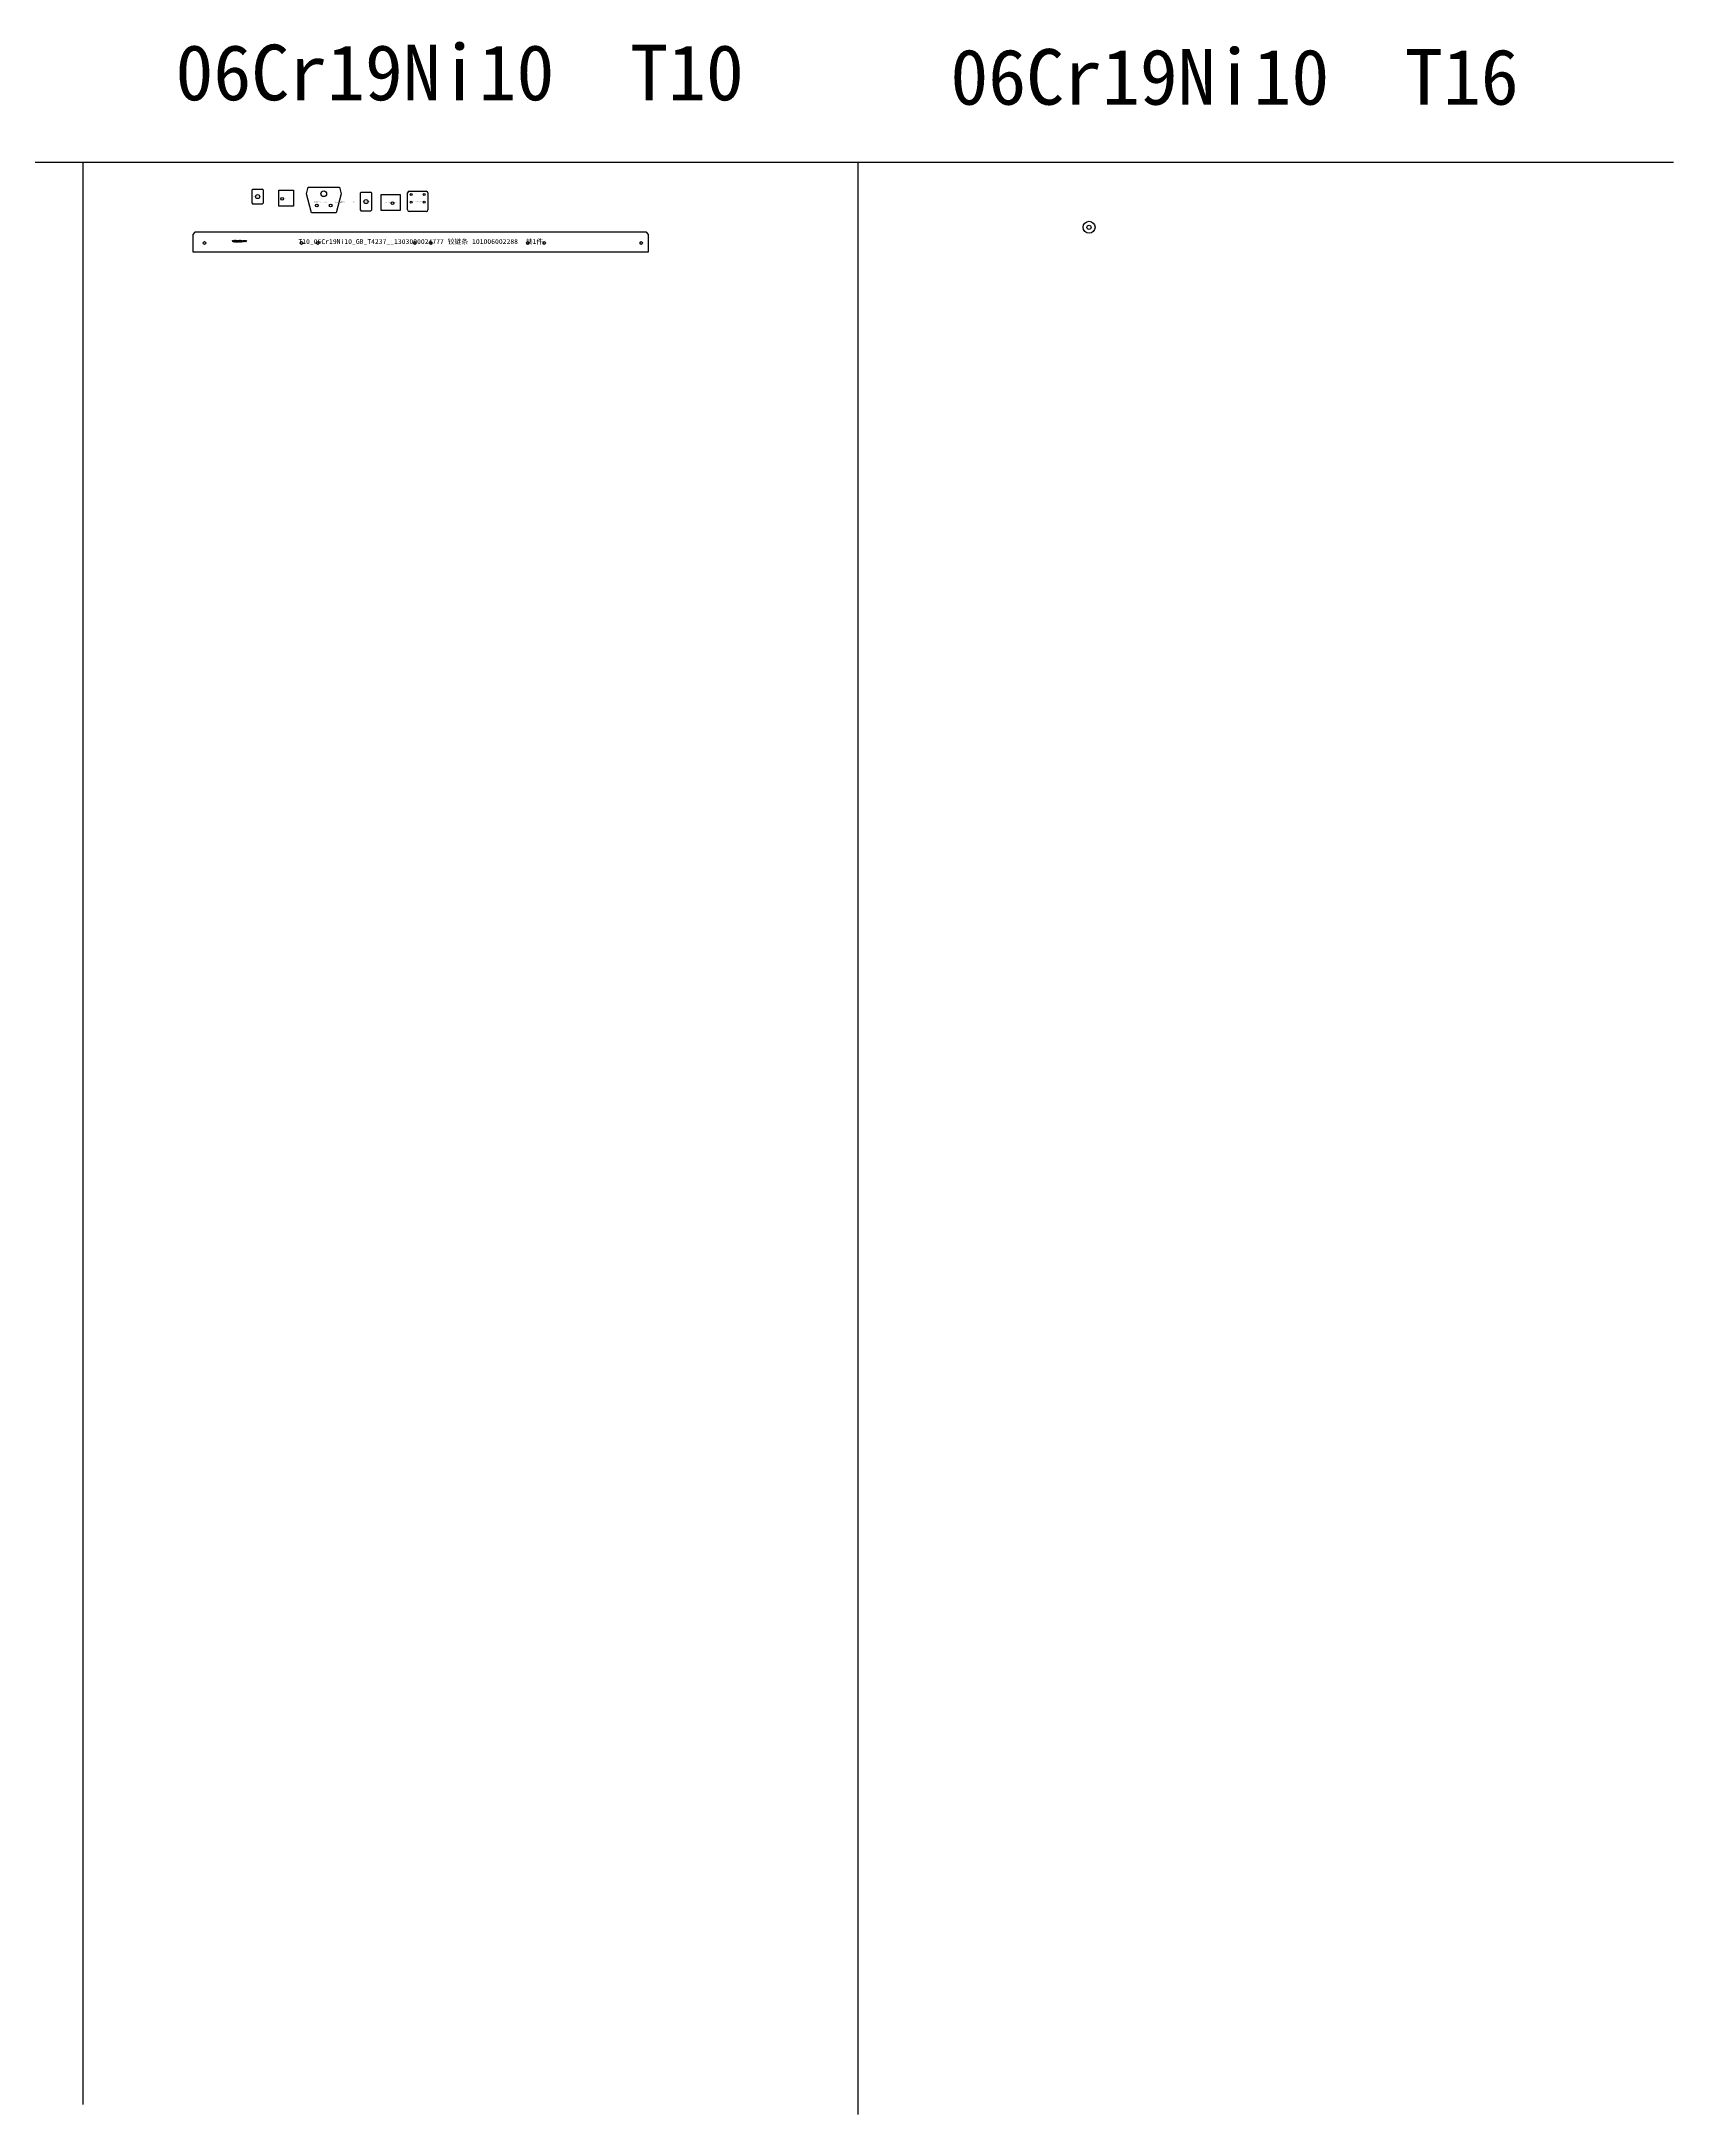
# Model space of a CAD drawing. Header units: millimetres. Extents: x -16 to 447564, y -223076 to 222851.
# Drawn here: x 18613 to 22649, y -2474 to 2656 of the extents above; entities that cross this region are included whole.
import ezdxf

# ---------------------------------------------------------------- set-up
doc = ezdxf.new("R2010")
doc.units = ezdxf.units.MM

# ---------------------------------------------------------------- blocks, each defined once
blk = doc.blocks.new('1303000024715_右块_101006002')
at = {"layer": 'SLD-0', "linetype": 'CONTINUOUS'}
for p, q in [((-11.5, 18.5), (-13.5, 16.5)), ((-13.5, -16.5), (-13.5, 16.5)), ((-11.5, 18.5), (11.5, 18.5)), ((13.5, 16.5), (11.5, 18.5)), ((13.5, 16.5), (13.5, -16.5)), ((-13.5, -16.5), (-11.5, -18.5)), ((11.5, -18.5), (-11.5, -18.5)), ((11.5, -18.5), (13.5, -16.5))]:
    blk.add_line(p, q, dxfattribs=at)
blk.add_circle((0, 0), 5.1, dxfattribs=at)
at = {"layer": 'S1', "color": 3, "insert": (0, 0), "char_height": 0.4, "attachment_point": 5}
blk.add_mtext('T10_06Cr19Ni10_GB_T4237__1303000024715 {\\fSimSun|b0|i0|c134|p2;右块 }101006002307  {\\fSimSun|b0|i0|c134|p2;共}1{\\fSimSun|b0|i0|c134|p2;件}', dxfattribs=at)
blk = doc.blocks.new('1303000024719_右立板_10100600')
at = {"layer": 'SLD-0', "linetype": 'CONTINUOUS'}
for p, q in [((-18.5, 20), (18.5, 20)), ((-18.5, -20), (-18.5, 20)), ((18.5, 20), (18.5, -20)), ((18.5, -20), (-18.5, -20))]:
    blk.add_line(p, q, dxfattribs=at)
blk.add_circle((-10, -2), 3.4, dxfattribs=at)
at = {"layer": 'S1', "color": 3, "insert": (0, 0), "char_height": 0.5, "attachment_point": 5}
blk.add_mtext('T10_06Cr19Ni10_GB_T4237__1303000024719 {\\fSimSun|b0|i0|c134|p2;右立板 }101006003355  {\\fSimSun|b0|i0|c134|p2;共}1{\\fSimSun|b0|i0|c134|p2;件}', dxfattribs=at)
blk = doc.blocks.new('1303000024722_支撑板_10100600')
at = {"layer": 'SLD-0', "linetype": 'CONTINUOUS'}
for p, q in [((-43, -16), (-38.7, 0)), ((-38.7, 0), (38.7, 0)), ((38.7, 0), (43, -16)), ((-30.4, -63), (-43, -16)), ((43, -16), (30.4, -63)), ((30.4, -63), (-30.4, -63))]:
    blk.add_line(p, q, dxfattribs=at)
for centre, radius in [((-17, -45), 3.4), ((0, -16), 7), ((17, -45), 3.4)]:
    blk.add_circle(centre, radius, dxfattribs=at)
at = {"layer": 'S1', "color": 3, "insert": (25, -36.5), "char_height": 2.1, "width": 92.935, "attachment_point": 5}
blk.add_mtext('T10_06Cr19Ni10_GB_T4237__1303000024722 {\\fSimSun|b0|i0|c134|p2;支撑板 }101006003351 {\\fSimSun|b0|i0|c134|p2;共}2{\\fSimSun|b0|i0|c134|p2;件}', dxfattribs=at)
blk = doc.blocks.new('1303000024777_铰链条_10100600')
at = {"layer": '1', "color": 6, "linetype": 'CONTINUOUS', "flags": 128}
for points in [[(-465.4, 3.7), (-464.7, 3.7), (-464.7, 3.7), (-464.7, 0.2), (-464.7, 0.2), (-465.1, 0.2), (-465.1, 0.2), (-465.1, 3.3), (-465.1, 3.3), (-465.6, 3.3), (-465.6, 3.3), (-465.4, 3.7)], [(-463, 2.9), (-463.3, 2.9), (-463.3, 2.9), (-463.3, 3), (-463.2, 3.1), (-463.2, 3.2), (-463.2, 3.3), (-463.1, 3.3), (-463.1, 3.4), (-463, 3.5), (-462.9, 3.6), (-462.9, 3.6), (-462.8, 3.7), (-462.7, 3.7), (-462.6, 3.7), (-462.5, 3.8), (-462.4, 3.8), (-462.4, 3.8), (-462.3, 3.8), (-462.3, 3.8), (-462.1, 3.8), (-462, 3.8), (-461.9, 3.7), (-461.7, 3.7), (-461.6, 3.6), (-461.5, 3.5), (-461.4, 3.4), (-461.4, 3.3), (-461.3, 3.2), (-461.3, 3.1), (-461.3, 3), (-461.2, 2.9), (-461.2, 2.9), (-461.2, 2.8), (-461.3, 2.7), (-461.3, 2.6), (-461.3, 2.5), (-461.4, 2.4), (-461.5, 2.3), (-461.6, 2.2), (-461.7, 2.2), (-461.7, 2.2), (-461.5, 2.1), (-461.4, 2), (-461.4, 1.9), (-461.3, 1.9), (-461.3, 1.9), (-461.2, 1.8), (-461.2, 1.7), (-461.1, 1.6), (-461.1, 1.6), (-461.1, 1.5), (-461.1, 1.4), (-461.1, 1.3), (-461.1, 1.2), (-461.1, 1.2), (-461.1, 1.1), (-461.1, 0.9), (-461.2, 0.8), (-461.2, 0.7), (-461.3, 0.5), (-461.4, 0.4), (-461.5, 0.3), (-461.7, 0.3), (-461.8, 0.2), (-461.9, 0.1), (-462.1, 0.1), (-462.3, 0.1), (-462.3, 0.1), (-462.4, 0.1), (-462.5, 0.1), (-462.6, 0.1), (-462.7, 0.2), (-462.8, 0.2), (-462.9, 0.3), (-463, 0.3), (-463, 0.4), (-463.1, 0.4), (-463.2, 0.5), (-463.2, 0.6), (-463.3, 0.7), (-463.3, 0.8), (-463.4, 0.9), (-463.4, 1), (-463.4, 1.1), (-463.4, 1.1), (-463.1, 1.1), (-463.1, 1.1), (-463.1, 1.1), (-463.1, 1), (-463, 0.9), (-463, 0.8), (-463, 0.8), (-462.9, 0.7), (-462.9, 0.7), (-462.9, 0.7), (-462.9, 0.7), (-462.8, 0.6), (-462.7, 0.6), (-462.7, 0.5), (-462.6, 0.5), (-462.5, 0.5), (-462.4, 0.5), (-462.4, 0.5), (-462.3, 0.5), (-462.3, 0.5), (-462.2, 0.5), (-462.1, 0.5), (-462, 0.5), (-461.9, 0.5), (-461.8, 0.5), (-461.8, 0.6), (-461.7, 0.6), (-461.6, 0.7), (-461.6, 0.7), (-461.5, 0.8), (-461.5, 0.9), (-461.4, 0.9), (-461.4, 1), (-461.4, 1.1), (-461.4, 1.1), (-461.4, 1.2), (-461.4, 1.2), (-461.4, 1.3), (-461.4, 1.4), (-461.4, 1.5), (-461.5, 1.6), (-461.6, 1.7), (-461.6, 1.7), (-461.7, 1.8), (-461.8, 1.8), (-461.9, 1.9), (-461.9, 1.9), (-462, 1.9), (-462.1, 1.9), (-462.2, 1.9), (-462.3, 1.9), (-462.4, 1.9), (-462.5, 1.9), (-462.5, 1.9), (-462.5, 2.3), (-462.5, 2.3), (-462.3, 2.3), (-462.2, 2.3), (-462.1, 2.3), (-462, 2.4), (-461.9, 2.4), (-461.8, 2.5), (-461.7, 2.5), (-461.7, 2.6), (-461.6, 2.7), (-461.6, 2.7), (-461.6, 2.8), (-461.6, 2.9), (-461.6, 2.9), (-461.6, 2.9), (-461.6, 3), (-461.6, 3), (-461.6, 3.1), (-461.6, 3.1), (-461.7, 3.2), (-461.7, 3.2), (-461.8, 3.3), (-461.8, 3.3), (-461.9, 3.3), (-461.9, 3.4), (-462, 3.4), (-462, 3.4), (-462.1, 3.4), (-462.2, 3.4), (-462.3, 3.4), (-462.3, 3.4), (-462.4, 3.4), (-462.5, 3.4), (-462.6, 3.4), (-462.7, 3.3), (-462.7, 3.3), (-462.8, 3.2), (-462.8, 3.2), (-462.9, 3.1), (-462.9, 3.1), (-462.9, 3), (-463, 3), (-463, 2.9)], [(-460.7, 1.9), (-460.7, 2.1), (-460.7, 2.3), (-460.7, 2.4), (-460.7, 2.6), (-460.7, 2.7), (-460.7, 2.8), (-460.6, 2.9), (-460.6, 3), (-460.6, 3.1), (-460.5, 3.2), (-460.5, 3.3), (-460.4, 3.3), (-460.4, 3.4), (-460.3, 3.5), (-460.2, 3.5), (-460.2, 3.6), (-460.1, 3.6), (-460, 3.7), (-460, 3.7), (-459.9, 3.7), (-459.8, 3.8), (-459.7, 3.8), (-459.7, 3.8), (-459.6, 3.8), (-459.6, 3.8), (-459.5, 3.8), (-459.4, 3.8), (-459.3, 3.8), (-459.3, 3.7), (-459.2, 3.7), (-459.1, 3.7), (-459, 3.6), (-459, 3.6), (-458.9, 3.5), (-458.8, 3.5), (-458.8, 3.4), (-458.7, 3.3), (-458.7, 3.3), (-458.6, 3.2), (-458.6, 3.1), (-458.5, 3), (-458.5, 2.9), (-458.5, 2.8), (-458.4, 2.7), (-458.4, 2.5), (-458.4, 2.4), (-458.4, 2.3), (-458.4, 2.1), (-458.4, 1.9), (-458.4, 1.9), (-458.4, 1.8), (-458.4, 1.6), (-458.4, 1.5), (-458.4, 1.4), (-458.4, 1.2), (-458.5, 1.1), (-458.5, 1), (-458.5, 0.9), (-458.6, 0.8), (-458.6, 0.7), (-458.7, 0.6), (-458.7, 0.5), (-458.8, 0.5), (-458.8, 0.4), (-458.9, 0.4), (-459, 0.3), (-459, 0.3), (-459.1, 0.2), (-459.2, 0.2), (-459.3, 0.2), (-459.3, 0.1), (-459.4, 0.1), (-459.5, 0.1), (-459.6, 0.1), (-459.6, 0.1), (-459.7, 0.1), (-459.7, 0.1), (-459.8, 0.1), (-459.9, 0.2), (-460, 0.2), (-460, 0.2), (-460.1, 0.3), (-460.2, 0.3), (-460.2, 0.3), (-460.3, 0.4), (-460.4, 0.5), (-460.4, 0.5), (-460.5, 0.6), (-460.5, 0.7), (-460.6, 0.8), (-460.6, 0.9), (-460.6, 1), (-460.7, 1.1), (-460.7, 1.2), (-460.7, 1.3), (-460.7, 1.5), (-460.7, 1.6), (-460.7, 1.8), (-460.7, 1.9)], [(-460.4, 1.9), (-460.4, 1.8), (-460.4, 1.7), (-460.4, 1.5), (-460.4, 1.4), (-460.4, 1.3), (-460.4, 1.2), (-460.4, 1.1), (-460.3, 1.1), (-460.3, 1), (-460.3, 0.9), (-460.2, 0.9), (-460.2, 0.8), (-460.2, 0.8), (-460.1, 0.7), (-460.1, 0.7), (-460, 0.6), (-459.9, 0.5), (-459.8, 0.5), (-459.7, 0.5), (-459.6, 0.5), (-459.6, 0.5), (-459.5, 0.5), (-459.3, 0.5), (-459.2, 0.5), (-459.1, 0.6), (-459.1, 0.7), (-459, 0.7), (-459, 0.7), (-458.9, 0.8), (-458.9, 0.9), (-458.9, 0.9), (-458.8, 1), (-458.8, 1.1), (-458.8, 1.1), (-458.8, 1.2), (-458.8, 1.3), (-458.7, 1.4), (-458.7, 1.5), (-458.7, 1.6), (-458.7, 1.7), (-458.7, 1.8), (-458.7, 1.9), (-458.7, 1.9), (-458.7, 2.1), (-458.7, 2.2), (-458.7, 2.3), (-458.7, 2.4), (-458.7, 2.5), (-458.8, 2.6), (-458.8, 2.7), (-458.8, 2.8), (-458.8, 2.9), (-458.9, 2.9), (-458.9, 3), (-458.9, 3.1), (-459, 3.1), (-459, 3.2), (-459.1, 3.2), (-459.1, 3.3), (-459.2, 3.3), (-459.3, 3.4), (-459.5, 3.4), (-459.6, 3.4), (-459.6, 3.4), (-459.7, 3.4), (-459.8, 3.4), (-459.9, 3.3), (-460, 3.3), (-460.1, 3.2), (-460.1, 3.2), (-460.2, 3.1), (-460.2, 3.1), (-460.2, 3), (-460.3, 3), (-460.3, 2.9), (-460.3, 2.8), (-460.4, 2.7), (-460.4, 2.7), (-460.4, 2.6), (-460.4, 2.5), (-460.4, 2.3), (-460.4, 2.2), (-460.4, 2.1), (-460.4, 1.9)], [(-457.6, 2.9), (-457.9, 2.9), (-457.9, 2.9), (-457.9, 3), (-457.9, 3.1), (-457.8, 3.2), (-457.8, 3.3), (-457.7, 3.3), (-457.7, 3.4), (-457.6, 3.5), (-457.5, 3.6), (-457.5, 3.6), (-457.4, 3.7), (-457.3, 3.7), (-457.2, 3.7), (-457.2, 3.8), (-457.1, 3.8), (-457, 3.8), (-456.9, 3.8), (-456.9, 3.8), (-456.7, 3.8), (-456.6, 3.8), (-456.5, 3.7), (-456.4, 3.7), (-456.2, 3.6), (-456.1, 3.5), (-456.1, 3.4), (-456, 3.3), (-455.9, 3.2), (-455.9, 3.1), (-455.9, 3), (-455.9, 2.9), (-455.9, 2.9), (-455.9, 2.8), (-455.9, 2.7), (-455.9, 2.6), (-456, 2.5), (-456, 2.4), (-456.1, 2.3), (-456.2, 2.2), (-456.3, 2.2), (-456.3, 2.2), (-456.2, 2.1), (-456.1, 2), (-456, 1.9), (-455.9, 1.9), (-455.9, 1.9), (-455.8, 1.8), (-455.8, 1.7), (-455.8, 1.6), (-455.7, 1.6), (-455.7, 1.5), (-455.7, 1.4), (-455.7, 1.3), (-455.7, 1.2), (-455.7, 1.2), (-455.7, 1.1), (-455.7, 0.9), (-455.8, 0.8), (-455.8, 0.7), (-455.9, 0.5), (-456, 0.4), (-456.1, 0.3), (-456.3, 0.3), (-456.4, 0.2), (-456.6, 0.1), (-456.7, 0.1), (-456.9, 0.1), (-456.9, 0.1), (-457, 0.1), (-457.1, 0.1), (-457.2, 0.1), (-457.3, 0.2), (-457.4, 0.2), (-457.5, 0.3), (-457.6, 0.3), (-457.7, 0.4), (-457.7, 0.4), (-457.8, 0.5), (-457.9, 0.6), (-457.9, 0.7), (-458, 0.8), (-458, 0.9), (-458, 1), (-458.1, 1.1), (-458.1, 1.1), (-457.7, 1.1), (-457.7, 1.1), (-457.7, 1.1), (-457.7, 1), (-457.7, 0.9), (-457.6, 0.8), (-457.6, 0.8), (-457.6, 0.7), (-457.5, 0.7), (-457.5, 0.7), (-457.5, 0.7), (-457.4, 0.6), (-457.3, 0.6), (-457.3, 0.5), (-457.2, 0.5), (-457.1, 0.5), (-457.1, 0.5), (-457, 0.5), (-456.9, 0.5), (-456.9, 0.5), (-456.8, 0.5), (-456.7, 0.5), (-456.6, 0.5), (-456.5, 0.5), (-456.4, 0.5), (-456.4, 0.6), (-456.3, 0.6), (-456.2, 0.7), (-456.2, 0.7), (-456.1, 0.8), (-456.1, 0.9), (-456.1, 0.9), (-456, 1), (-456, 1.1), (-456, 1.1), (-456, 1.2), (-456, 1.2), (-456, 1.3), (-456, 1.4), (-456.1, 1.5), (-456.1, 1.6), (-456.2, 1.7), (-456.3, 1.7), (-456.3, 1.8), (-456.4, 1.8), (-456.5, 1.9), (-456.6, 1.9), (-456.6, 1.9), (-456.7, 1.9), (-456.8, 1.9), (-456.9, 1.9), (-457, 1.9), (-457.1, 1.9), (-457.1, 1.9), (-457.1, 2.3), (-457.1, 2.3), (-456.9, 2.3), (-456.8, 2.3), (-456.7, 2.3), (-456.6, 2.4), (-456.5, 2.4), (-456.4, 2.5), (-456.3, 2.5), (-456.3, 2.6), (-456.2, 2.7), (-456.2, 2.7), (-456.2, 2.8), (-456.2, 2.9), (-456.2, 2.9), (-456.2, 2.9), (-456.2, 3), (-456.2, 3), (-456.2, 3.1), (-456.2, 3.1), (-456.3, 3.2), (-456.3, 3.2), (-456.4, 3.3), (-456.4, 3.3), (-456.5, 3.3), (-456.5, 3.4), (-456.6, 3.4), (-456.7, 3.4), (-456.7, 3.4), (-456.8, 3.4), (-456.9, 3.4), (-456.9, 3.4), (-457, 3.4), (-457.1, 3.4), (-457.2, 3.4), (-457.3, 3.3), (-457.3, 3.3), (-457.4, 3.2), (-457.4, 3.2), (-457.5, 3.1), (-457.5, 3.1), (-457.5, 3), (-457.6, 3), (-457.6, 2.9)], [(-455.4, 1.9), (-455.4, 2.1), (-455.4, 2.3), (-455.3, 2.4), (-455.3, 2.6), (-455.3, 2.7), (-455.3, 2.8), (-455.3, 2.9), (-455.2, 3), (-455.2, 3.1), (-455.1, 3.2), (-455.1, 3.3), (-455, 3.3), (-455, 3.4), (-454.9, 3.5), (-454.9, 3.5), (-454.8, 3.6), (-454.7, 3.6), (-454.7, 3.7), (-454.6, 3.7), (-454.5, 3.7), (-454.4, 3.8), (-454.4, 3.8), (-454.3, 3.8), (-454.2, 3.8), (-454.2, 3.8), (-454.1, 3.8), (-454, 3.8), (-453.9, 3.8), (-453.9, 3.7), (-453.8, 3.7), (-453.7, 3.7), (-453.7, 3.6), (-453.6, 3.6), (-453.5, 3.5), (-453.5, 3.5), (-453.4, 3.4), (-453.3, 3.3), (-453.3, 3.3), (-453.2, 3.2), (-453.2, 3.1), (-453.1, 3), (-453.1, 2.9), (-453.1, 2.8), (-453, 2.7), (-453, 2.5), (-453, 2.4), (-453, 2.3), (-453, 2.1), (-453, 1.9), (-453, 1.9), (-453, 1.8), (-453, 1.6), (-453, 1.5), (-453, 1.4), (-453, 1.2), (-453.1, 1.1), (-453.1, 1), (-453.1, 0.9), (-453.2, 0.8), (-453.2, 0.7), (-453.3, 0.6), (-453.3, 0.5), (-453.4, 0.5), (-453.4, 0.4), (-453.5, 0.4), (-453.6, 0.3), (-453.6, 0.3), (-453.7, 0.2), (-453.8, 0.2), (-453.9, 0.2), (-453.9, 0.1), (-454, 0.1), (-454.1, 0.1), (-454.2, 0.1), (-454.2, 0.1), (-454.3, 0.1), (-454.4, 0.1), (-454.4, 0.1), (-454.5, 0.2), (-454.6, 0.2), (-454.7, 0.2), (-454.7, 0.3), (-454.8, 0.3), (-454.9, 0.3), (-454.9, 0.4), (-455, 0.5), (-455, 0.5), (-455.1, 0.6), (-455.1, 0.7), (-455.2, 0.8), (-455.2, 0.9), (-455.2, 1), (-455.3, 1.1), (-455.3, 1.2), (-455.3, 1.3), (-455.3, 1.5), (-455.4, 1.6), (-455.4, 1.8), (-455.4, 1.9)], [(-455.1, 1.9), (-455, 1.8), (-455, 1.7), (-455, 1.5), (-455, 1.4), (-455, 1.3), (-455, 1.2), (-455, 1.1), (-454.9, 1.1), (-454.9, 1), (-454.9, 0.9), (-454.8, 0.9), (-454.8, 0.8), (-454.8, 0.8), (-454.7, 0.7), (-454.7, 0.7), (-454.6, 0.6), (-454.5, 0.5), (-454.4, 0.5), (-454.3, 0.5), (-454.2, 0.5), (-454.2, 0.5), (-454.1, 0.5), (-454, 0.5), (-453.8, 0.5), (-453.7, 0.6), (-453.7, 0.7), (-453.6, 0.7), (-453.6, 0.7), (-453.6, 0.8), (-453.5, 0.9), (-453.5, 0.9), (-453.5, 1), (-453.4, 1.1), (-453.4, 1.1), (-453.4, 1.2), (-453.4, 1.3), (-453.4, 1.4), (-453.3, 1.5), (-453.3, 1.6), (-453.3, 1.7), (-453.3, 1.8), (-453.3, 1.9), (-453.3, 1.9), (-453.3, 2.1), (-453.3, 2.2), (-453.3, 2.3), (-453.3, 2.4), (-453.3, 2.5), (-453.4, 2.6), (-453.4, 2.7), (-453.4, 2.8), (-453.4, 2.9), (-453.5, 2.9), (-453.5, 3), (-453.6, 3.1), (-453.6, 3.1), (-453.6, 3.2), (-453.7, 3.2), (-453.7, 3.3), (-453.8, 3.3), (-454, 3.4), (-454.1, 3.4), (-454.2, 3.4), (-454.2, 3.4), (-454.3, 3.4), (-454.4, 3.4), (-454.5, 3.3), (-454.6, 3.3), (-454.7, 3.2), (-454.7, 3.2), (-454.8, 3.1), (-454.8, 3.1), (-454.8, 3), (-454.9, 3), (-454.9, 2.9), (-454.9, 2.8), (-455, 2.7), (-455, 2.7), (-455, 2.6), (-455, 2.5), (-455, 2.3), (-455, 2.2), (-455, 2.1), (-455.1, 1.9)], [(-452.7, 1.9), (-452.7, 2.1), (-452.7, 2.3), (-452.7, 2.4), (-452.6, 2.6), (-452.6, 2.7), (-452.6, 2.8), (-452.6, 2.9), (-452.5, 3), (-452.5, 3.1), (-452.4, 3.2), (-452.4, 3.3), (-452.3, 3.3), (-452.3, 3.4), (-452.2, 3.5), (-452.2, 3.5), (-452.1, 3.6), (-452, 3.6), (-452, 3.7), (-451.9, 3.7), (-451.8, 3.7), (-451.7, 3.8), (-451.7, 3.8), (-451.6, 3.8), (-451.5, 3.8), (-451.5, 3.8), (-451.4, 3.8), (-451.3, 3.8), (-451.3, 3.8), (-451.2, 3.7), (-451.1, 3.7), (-451, 3.7), (-451, 3.6), (-450.9, 3.6), (-450.8, 3.5), (-450.8, 3.5), (-450.7, 3.4), (-450.6, 3.3), (-450.6, 3.3), (-450.5, 3.2), (-450.5, 3.1), (-450.5, 3), (-450.4, 2.9), (-450.4, 2.8), (-450.4, 2.7), (-450.3, 2.5), (-450.3, 2.4), (-450.3, 2.3), (-450.3, 2.1), (-450.3, 1.9), (-450.3, 1.9), (-450.3, 1.8), (-450.3, 1.6), (-450.3, 1.5), (-450.3, 1.4), (-450.4, 1.2), (-450.4, 1.1), (-450.4, 1), (-450.5, 0.9), (-450.5, 0.8), (-450.5, 0.7), (-450.6, 0.6), (-450.6, 0.5), (-450.7, 0.5), (-450.8, 0.4), (-450.8, 0.4), (-450.9, 0.3), (-451, 0.3), (-451, 0.2), (-451.1, 0.2), (-451.2, 0.2), (-451.3, 0.1), (-451.3, 0.1), (-451.4, 0.1), (-451.5, 0.1), (-451.5, 0.1), (-451.6, 0.1), (-451.7, 0.1), (-451.7, 0.1), (-451.8, 0.2), (-451.9, 0.2), (-452, 0.2), (-452, 0.3), (-452.1, 0.3), (-452.2, 0.3), (-452.2, 0.4), (-452.3, 0.5), (-452.3, 0.5), (-452.4, 0.6), (-452.4, 0.7), (-452.5, 0.8), (-452.5, 0.9), (-452.6, 1), (-452.6, 1.1), (-452.6, 1.2), (-452.6, 1.3), (-452.7, 1.5), (-452.7, 1.6), (-452.7, 1.8), (-452.7, 1.9)], [(-452.4, 1.9), (-452.4, 1.8), (-452.4, 1.7), (-452.3, 1.5), (-452.3, 1.4), (-452.3, 1.3), (-452.3, 1.2), (-452.3, 1.1), (-452.3, 1.1), (-452.2, 1), (-452.2, 0.9), (-452.2, 0.9), (-452.1, 0.8), (-452.1, 0.8), (-452, 0.7), (-452, 0.7), (-451.9, 0.6), (-451.8, 0.5), (-451.7, 0.5), (-451.6, 0.5), (-451.5, 0.5), (-451.5, 0.5), (-451.4, 0.5), (-451.3, 0.5), (-451.2, 0.5), (-451.1, 0.6), (-451, 0.7), (-451, 0.7), (-450.9, 0.7), (-450.9, 0.8), (-450.8, 0.9), (-450.8, 0.9), (-450.8, 1), (-450.7, 1.1), (-450.7, 1.1), (-450.7, 1.2), (-450.7, 1.3), (-450.7, 1.4), (-450.6, 1.5), (-450.6, 1.6), (-450.6, 1.7), (-450.6, 1.8), (-450.6, 1.9), (-450.6, 1.9), (-450.6, 2.1), (-450.6, 2.2), (-450.6, 2.3), (-450.6, 2.4), (-450.7, 2.5), (-450.7, 2.6), (-450.7, 2.7), (-450.7, 2.8), (-450.8, 2.9), (-450.8, 2.9), (-450.8, 3), (-450.9, 3.1), (-450.9, 3.1), (-451, 3.2), (-451, 3.2), (-451.1, 3.3), (-451.2, 3.3), (-451.3, 3.4), (-451.4, 3.4), (-451.5, 3.4), (-451.5, 3.4), (-451.6, 3.4), (-451.7, 3.4), (-451.8, 3.3), (-451.9, 3.3), (-452, 3.2), (-452, 3.2), (-452.1, 3.1), (-452.1, 3.1), (-452.2, 3), (-452.2, 3), (-452.2, 2.9), (-452.3, 2.8), (-452.3, 2.7), (-452.3, 2.7), (-452.3, 2.6), (-452.3, 2.5), (-452.3, 2.3), (-452.4, 2.2), (-452.4, 2.1), (-452.4, 1.9)], [(-450, 1.9), (-450, 2.1), (-450, 2.3), (-450, 2.4), (-449.9, 2.6), (-449.9, 2.7), (-449.9, 2.8), (-449.9, 2.9), (-449.8, 3), (-449.8, 3.1), (-449.8, 3.2), (-449.7, 3.3), (-449.7, 3.3), (-449.6, 3.4), (-449.5, 3.5), (-449.5, 3.5), (-449.4, 3.6), (-449.3, 3.6), (-449.3, 3.7), (-449.2, 3.7), (-449.1, 3.7), (-449.1, 3.8), (-449, 3.8), (-448.9, 3.8), (-448.8, 3.8), (-448.8, 3.8), (-448.7, 3.8), (-448.6, 3.8), (-448.6, 3.8), (-448.5, 3.7), (-448.4, 3.7), (-448.3, 3.7), (-448.3, 3.6), (-448.2, 3.6), (-448.1, 3.5), (-448.1, 3.5), (-448, 3.4), (-447.9, 3.3), (-447.9, 3.3), (-447.8, 3.2), (-447.8, 3.1), (-447.8, 3), (-447.7, 2.9), (-447.7, 2.8), (-447.7, 2.7), (-447.6, 2.5), (-447.6, 2.4), (-447.6, 2.3), (-447.6, 2.1), (-447.6, 1.9), (-447.6, 1.9), (-447.6, 1.8), (-447.6, 1.6), (-447.6, 1.5), (-447.6, 1.4), (-447.7, 1.2), (-447.7, 1.1), (-447.7, 1), (-447.8, 0.9), (-447.8, 0.8), (-447.8, 0.7), (-447.9, 0.6), (-447.9, 0.5), (-448, 0.5), (-448.1, 0.4), (-448.1, 0.4), (-448.2, 0.3), (-448.3, 0.3), (-448.3, 0.2), (-448.4, 0.2), (-448.5, 0.2), (-448.6, 0.1), (-448.6, 0.1), (-448.7, 0.1), (-448.8, 0.1), (-448.8, 0.1), (-448.9, 0.1), (-449, 0.1), (-449.1, 0.1), (-449.1, 0.2), (-449.2, 0.2), (-449.3, 0.2), (-449.3, 0.3), (-449.4, 0.3), (-449.5, 0.3), (-449.5, 0.4), (-449.6, 0.5), (-449.7, 0.5), (-449.7, 0.6), (-449.7, 0.7), (-449.8, 0.8), (-449.8, 0.9), (-449.9, 1), (-449.9, 1.1), (-449.9, 1.2), (-449.9, 1.3), (-450, 1.5), (-450, 1.6), (-450, 1.8), (-450, 1.9)], [(-449.7, 1.9), (-449.7, 1.8), (-449.7, 1.7), (-449.7, 1.5), (-449.6, 1.4), (-449.6, 1.3), (-449.6, 1.2), (-449.6, 1.1), (-449.6, 1.1), (-449.5, 1), (-449.5, 0.9), (-449.5, 0.9), (-449.4, 0.8), (-449.4, 0.8), (-449.3, 0.7), (-449.3, 0.7), (-449.2, 0.6), (-449.1, 0.5), (-449, 0.5), (-448.9, 0.5), (-448.8, 0.5), (-448.8, 0.5), (-448.7, 0.5), (-448.6, 0.5), (-448.5, 0.5), (-448.4, 0.6), (-448.3, 0.7), (-448.3, 0.7), (-448.2, 0.7), (-448.2, 0.8), (-448.1, 0.9), (-448.1, 0.9), (-448.1, 1), (-448, 1.1), (-448, 1.1), (-448, 1.2), (-448, 1.3), (-448, 1.4), (-447.9, 1.5), (-447.9, 1.6), (-447.9, 1.7), (-447.9, 1.8), (-447.9, 1.9), (-447.9, 1.9), (-447.9, 2.1), (-447.9, 2.2), (-447.9, 2.3), (-447.9, 2.4), (-448, 2.5), (-448, 2.6), (-448, 2.7), (-448, 2.8), (-448.1, 2.9), (-448.1, 2.9), (-448.1, 3), (-448.2, 3.1), (-448.2, 3.1), (-448.3, 3.2), (-448.3, 3.2), (-448.4, 3.3), (-448.5, 3.3), (-448.6, 3.4), (-448.7, 3.4), (-448.8, 3.4), (-448.8, 3.4), (-448.9, 3.4), (-449, 3.4), (-449.1, 3.3), (-449.2, 3.3), (-449.3, 3.2), (-449.3, 3.2), (-449.4, 3.1), (-449.4, 3.1), (-449.5, 3), (-449.5, 3), (-449.5, 2.9), (-449.6, 2.8), (-449.6, 2.7), (-449.6, 2.7), (-449.6, 2.6), (-449.6, 2.5), (-449.7, 2.3), (-449.7, 2.2), (-449.7, 2.1), (-449.7, 1.9)], [(-447.3, 1.9), (-447.3, 2.1), (-447.3, 2.3), (-447.3, 2.4), (-447.3, 2.6), (-447.2, 2.7), (-447.2, 2.8), (-447.2, 2.9), (-447.1, 3), (-447.1, 3.1), (-447.1, 3.2), (-447, 3.3), (-447, 3.3), (-446.9, 3.4), (-446.8, 3.5), (-446.8, 3.5), (-446.7, 3.6), (-446.7, 3.6), (-446.6, 3.7), (-446.5, 3.7), (-446.4, 3.7), (-446.4, 3.8), (-446.3, 3.8), (-446.2, 3.8), (-446.1, 3.8), (-446.1, 3.8), (-446, 3.8), (-446, 3.8), (-445.9, 3.8), (-445.8, 3.7), (-445.7, 3.7), (-445.6, 3.7), (-445.6, 3.6), (-445.5, 3.6), (-445.4, 3.5), (-445.4, 3.5), (-445.3, 3.4), (-445.3, 3.3), (-445.2, 3.3), (-445.2, 3.2), (-445.1, 3.1), (-445.1, 3), (-445, 2.9), (-445, 2.8), (-445, 2.7), (-444.9, 2.5), (-444.9, 2.4), (-444.9, 2.3), (-444.9, 2.1), (-444.9, 1.9), (-444.9, 1.9), (-444.9, 1.8), (-444.9, 1.6), (-444.9, 1.5), (-444.9, 1.4), (-445, 1.2), (-445, 1.1), (-445, 1), (-445.1, 0.9), (-445.1, 0.8), (-445.2, 0.7), (-445.2, 0.6), (-445.3, 0.5), (-445.3, 0.5), (-445.4, 0.4), (-445.4, 0.4), (-445.5, 0.3), (-445.6, 0.3), (-445.6, 0.2), (-445.7, 0.2), (-445.8, 0.2), (-445.9, 0.1), (-446, 0.1), (-446, 0.1), (-446.1, 0.1), (-446.1, 0.1), (-446.2, 0.1), (-446.3, 0.1), (-446.4, 0.1), (-446.4, 0.2), (-446.5, 0.2), (-446.6, 0.2), (-446.7, 0.3), (-446.7, 0.3), (-446.8, 0.3), (-446.8, 0.4), (-446.9, 0.5), (-447, 0.5), (-447, 0.6), (-447.1, 0.7), (-447.1, 0.8), (-447.1, 0.9), (-447.2, 1), (-447.2, 1.1), (-447.2, 1.2), (-447.3, 1.3), (-447.3, 1.5), (-447.3, 1.6), (-447.3, 1.8), (-447.3, 1.9)], [(-447, 1.9), (-447, 1.8), (-447, 1.7), (-447, 1.5), (-446.9, 1.4), (-446.9, 1.3), (-446.9, 1.2), (-446.9, 1.1), (-446.9, 1.1), (-446.8, 1), (-446.8, 0.9), (-446.8, 0.9), (-446.7, 0.8), (-446.7, 0.8), (-446.6, 0.7), (-446.6, 0.7), (-446.5, 0.6), (-446.4, 0.5), (-446.3, 0.5), (-446.2, 0.5), (-446.1, 0.5), (-446.1, 0.5), (-446, 0.5), (-445.9, 0.5), (-445.8, 0.5), (-445.7, 0.6), (-445.6, 0.7), (-445.6, 0.7), (-445.5, 0.7), (-445.5, 0.8), (-445.4, 0.9), (-445.4, 0.9), (-445.4, 1), (-445.4, 1.1), (-445.4, 1.1), (-445.3, 1.2), (-445.3, 1.3), (-445.3, 1.4), (-445.3, 1.5), (-445.2, 1.6), (-445.2, 1.7), (-445.2, 1.8), (-445.2, 1.9), (-445.2, 1.9), (-445.2, 2.1), (-445.2, 2.2), (-445.2, 2.3), (-445.3, 2.4), (-445.3, 2.5), (-445.3, 2.6), (-445.3, 2.7), (-445.3, 2.8), (-445.4, 2.9), (-445.4, 2.9), (-445.4, 3), (-445.5, 3.1), (-445.5, 3.1), (-445.6, 3.2), (-445.6, 3.2), (-445.7, 3.3), (-445.8, 3.3), (-445.9, 3.4), (-446, 3.4), (-446.1, 3.4), (-446.1, 3.4), (-446.2, 3.4), (-446.3, 3.4), (-446.4, 3.3), (-446.5, 3.3), (-446.6, 3.2), (-446.6, 3.2), (-446.7, 3.1), (-446.7, 3.1), (-446.8, 3), (-446.8, 3), (-446.8, 2.9), (-446.9, 2.8), (-446.9, 2.7), (-446.9, 2.7), (-446.9, 2.6), (-446.9, 2.5), (-447, 2.3), (-447, 2.2), (-447, 2.1), (-447, 1.9)], [(-444.1, 2.6), (-444.5, 2.6), (-444.5, 2.6), (-444.5, 2.7), (-444.4, 2.9), (-444.4, 3), (-444.4, 3.1), (-444.3, 3.2), (-444.3, 3.3), (-444.2, 3.4), (-444.1, 3.5), (-444, 3.5), (-443.9, 3.6), (-443.9, 3.7), (-443.8, 3.7), (-443.7, 3.7), (-443.5, 3.8), (-443.4, 3.8), (-443.3, 3.8), (-443.3, 3.8), (-443.2, 3.8), (-443.1, 3.8), (-443, 3.7), (-442.9, 3.7), (-442.8, 3.7), (-442.7, 3.6), (-442.6, 3.5), (-442.6, 3.5), (-442.5, 3.4), (-442.4, 3.3), (-442.4, 3.2), (-442.3, 3.1), (-442.3, 3), (-442.3, 2.9), (-442.3, 2.8), (-442.3, 2.7), (-442.3, 2.7), (-442.3, 2.6), (-442.3, 2.5), (-442.3, 2.3), (-442.4, 2.2), (-442.4, 2.1), (-442.5, 2), (-442.6, 2), (-442.6, 1.9), (-442.7, 1.8), (-442.8, 1.7), (-442.9, 1.6), (-443, 1.5), (-443, 1.5), (-443.8, 0.6), (-443.8, 0.6), (-442.2, 0.6), (-442.2, 0.6), (-442.2, 0.2), (-442.2, 0.2), (-444.6, 0.2), (-444.6, 0.2), (-443.2, 1.6), (-443.2, 1.6), (-443.1, 1.7), (-443, 1.8), (-443, 1.9), (-442.9, 2), (-442.8, 2.1), (-442.8, 2.2), (-442.7, 2.2), (-442.7, 2.3), (-442.6, 2.4), (-442.6, 2.5), (-442.6, 2.6), (-442.6, 2.7), (-442.6, 2.7), (-442.6, 2.8), (-442.6, 2.9), (-442.6, 2.9), (-442.6, 3), (-442.7, 3), (-442.7, 3.1), (-442.7, 3.2), (-442.8, 3.2), (-442.9, 3.3), (-442.9, 3.3), (-443, 3.3), (-443, 3.4), (-443.1, 3.4), (-443.2, 3.4), (-443.3, 3.4), (-443.3, 3.4), (-443.3, 3.4), (-443.4, 3.4), (-443.5, 3.4), (-443.6, 3.4), (-443.6, 3.4), (-443.7, 3.3), (-443.8, 3.3), (-443.8, 3.3), (-443.9, 3.2), (-443.9, 3.2), (-444, 3.1), (-444, 3), (-444.1, 3), (-444.1, 2.9), (-444.1, 2.8), (-444.1, 2.7), (-444.1, 2.6)], [(-440, 3.8), (-439.9, 3.8), (-439.9, 3.8), (-439.9, 1.4), (-439.9, 1.4), (-439.5, 1.4), (-439.5, 1.4), (-439.5, 1), (-439.5, 1), (-439.9, 1), (-439.9, 1), (-439.9, 0.2), (-439.9, 0.2), (-440.2, 0.2), (-440.2, 0.2), (-440.2, 1), (-440.2, 1), (-441.9, 1), (-441.9, 1), (-440, 3.8)], [(-440.2, 1.4), (-440.2, 2.9), (-440.2, 2.9), (-441.3, 1.4), (-441.3, 1.4), (-440.2, 1.4)], [(-439, 3.7), (-436.8, 3.7), (-436.8, 3.7), (-438.7, 0.1), (-438.7, 0.1), (-438.9, 0.3), (-438.9, 0.3), (-437.4, 3.3), (-437.4, 3.3), (-439, 3.3), (-439, 3.3), (-439, 3.7)], [(-436.3, 3.7), (-434.1, 3.7), (-434.1, 3.7), (-436, 0.1), (-436, 0.1), (-436.3, 0.3), (-436.3, 0.3), (-434.7, 3.3), (-434.7, 3.3), (-436.3, 3.3), (-436.3, 3.3), (-436.3, 3.7)], [(-433.6, 3.7), (-431.4, 3.7), (-431.4, 3.7), (-433.3, 0.1), (-433.3, 0.1), (-433.6, 0.3), (-433.6, 0.3), (-432, 3.3), (-432, 3.3), (-433.6, 3.3), (-433.6, 3.3), (-433.6, 3.7)]]:
    blk.add_lwpolyline(points, dxfattribs=at)
at = {"layer": 'SLD-0', "linetype": 'CONTINUOUS'}
for p, q in [((-558.5, 24), (-563.5, 19)), ((-563.5, 19), (-563.5, -24)), ((558.5, 24), (-558.5, 24)), ((563.5, 19), (558.5, 24)), ((563.5, -24), (563.5, 19)), ((-563.5, -24), (563.5, -24))]:
    blk.add_line(p, q, dxfattribs=at)
for centre in [(-535, -2.5), (-295, -2.5), (-255, -2.5), (-15, -2.5), (25, -2.5), (265, -2.5), (305, -2.5), (545, -2.5)]:
    blk.add_circle(centre, 3.4, dxfattribs=at)
at = {"layer": 'S1', "color": 3, "insert": (0, 0), "char_height": 12.1, "attachment_point": 5}
blk.add_mtext('T10_06Cr19Ni10_GB_T4237__1303000024777 {\\fSimSun|b0|i0|c134|p2;铰链条 }101006002288  {\\fSimSun|b0|i0|c134|p2;共}1{\\fSimSun|b0|i0|c134|p2;件}', dxfattribs=at)
blk = doc.blocks.new('1303000024741_左块_101006002')
at = {"layer": 'SLD-0', "linetype": 'CONTINUOUS'}
for p, q in [((-11.5, 23.5), (-13.5, 21.5)), ((-13.5, -21.5), (-13.5, 21.5)), ((-11.5, 23.5), (11.5, 23.5)), ((13.5, 21.5), (11.5, 23.5)), ((13.5, 21.5), (13.5, -21.5)), ((-13.5, -21.5), (-11.5, -23.5)), ((11.5, -23.5), (-11.5, -23.5)), ((11.5, -23.5), (13.5, -21.5))]:
    blk.add_line(p, q, dxfattribs=at)
blk.add_circle((0, 0), 5.1, dxfattribs=at)
at = {"layer": 'S1', "color": 3, "insert": (0, 0), "char_height": 0.4, "attachment_point": 5}
blk.add_mtext('T10_06Cr19Ni10_GB_T4237__1303000024741 {\\fSimSun|b0|i0|c134|p2;左块 }101006002297  {\\fSimSun|b0|i0|c134|p2;共}1{\\fSimSun|b0|i0|c134|p2;件}', dxfattribs=at)
blk = doc.blocks.new('1303000024744_左立板_10100600')
at = {"layer": 'SLD-0', "linetype": 'CONTINUOUS'}
for p, q in [((-23.5, 20), (23.5, 20)), ((-23.5, -20), (-23.5, 20)), ((23.5, 20), (23.5, -20)), ((23.5, -20), (-23.5, -20))]:
    blk.add_line(p, q, dxfattribs=at)
blk.add_circle((5, -2), 3.4, dxfattribs=at)
at = {"layer": 'S1', "color": 3, "insert": (0, 0), "char_height": 0.6, "attachment_point": 5}
blk.add_mtext('T10_06Cr19Ni10_GB_T4237__1303000024744 {\\fSimSun|b0|i0|c134|p2;左立板 }101006003349  {\\fSimSun|b0|i0|c134|p2;共}1{\\fSimSun|b0|i0|c134|p2;件}', dxfattribs=at)
blk = doc.blocks.new('1303000024783_拉钩板_10100600')
at = {"layer": 'SLD-0', "linetype": 'CONTINUOUS'}
for p, q in [((-25, -21), (-25, 21)), ((-21, 25), (21, 25)), ((25, 21), (25, -21)), ((21, -25), (-21, -25))]:
    blk.add_line(p, q, dxfattribs=at)
for centre in [(-16, 17), (-16, -2), (16, 17), (16, -2)]:
    blk.add_circle(centre, 2.5, dxfattribs=at)
for centre, start, end in [((-21, 21), 90, 180), ((21, 21), 0, 90), ((-21, -21), 180, 270), ((21, -21), 270, 0)]:
    blk.add_arc(centre, 4, start, end, dxfattribs=at)
at = {"layer": 'S1', "color": 3, "insert": (0, 0), "char_height": 0.7, "attachment_point": 5}
blk.add_mtext('T10_06Cr19Ni10_GB_T4237__1303000024783 {\\fSimSun|b0|i0|c134|p2;拉钩板 }101006002265  {\\fSimSun|b0|i0|c134|p2;共}2{\\fSimSun|b0|i0|c134|p2;件}', dxfattribs=at)
blk = doc.blocks.new('1303000024709_钢棒_101006002')
at = {"layer": 'SLD-0', "linetype": 'CONTINUOUS'}
for radius in [14.8, 5.1]:
    blk.add_circle((0, 0), radius, dxfattribs=at)
at = {"layer": 'S1', "color": 3, "insert": (0, 0), "char_height": 0.5, "attachment_point": 5}
blk.add_mtext('T16_06Cr19Ni10_GB_T4237__1303000024709 {\\fSimSun|b0|i0|c134|p2;钢棒 }101006002275  {\\fSimSun|b0|i0|c134|p2;共}2{\\fSimSun|b0|i0|c134|p2;件}', dxfattribs=at)
blk = doc.blocks.new('MERGE_0_250723凯迈2025WX-41-01号计划-下料图')
at = {"color": 1}
for p, q in [((-11319.30161, 2357.34142), (11324.56936, 2357.34142)), ((7390.53634, 2357.34142), (7390.53634, -2448.95646)), ((9307.45922, 2357.34142), (9307.45922, -2473.83833))]:
    blk.add_line(p, q, dxfattribs=at)
for name, p in [('1303000024715_右块_101006002', (7822.61325, 2271.84769)), ('1303000024719_右立板_10100600', (7893.33165, 2268.0101)), ('1303000024722_支撑板_10100600', (7986.31316, 2294.73985)), ('1303000024741_左块_101006002', (8090.69099, 2259.4916)), ('1303000024744_左立板_10100600', (8151.45277, 2257.38787)), ('1303000024783_拉钩板_10100600', (8218.70127, 2259.94782)), ('1303000024709_钢棒_101006002', (9878.99511, 2195.80513)), ('1303000024777_铰链条_10100600', (8226.26398, 2159.42973))]:
    blk.add_blockref(name, p)
at = {"color": 1, "char_height": 137.7402706, "width": 1652.6856599, "attachment_point": 1}
for s, insert in [('06Cr19Ni10  T10', (7619.59969, 2647.79733)), ('06Cr19Ni10  T16', (9536.11877, 2636.97901))]:
    blk.add_mtext(s, dxfattribs=dict(at, insert=insert))

msp = doc.modelspace()

# ---------------------------------------------------------------- block references
msp.add_blockref('MERGE_0_250723凯迈2025WX-41-01号计划-下料图', (11324.6, 0))

doc.saveas('drawing.dxf')
